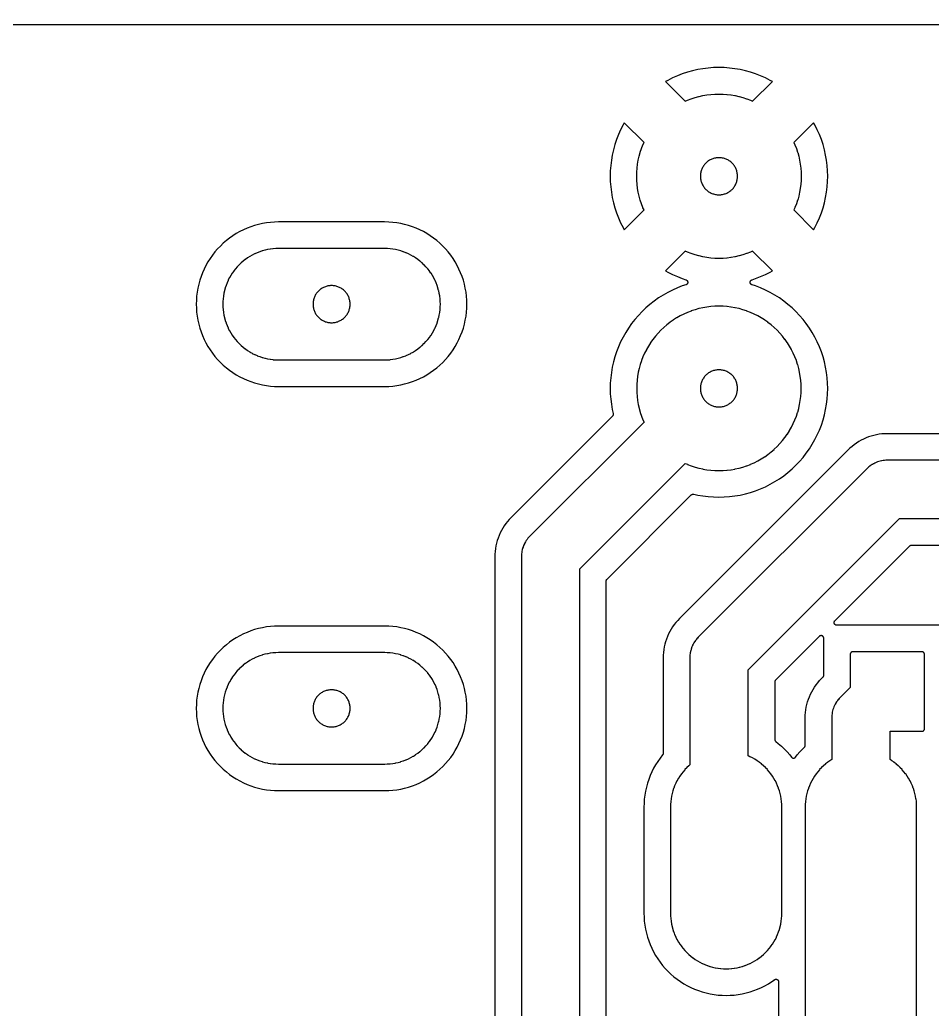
# Model space of a CAD drawing. Header units: millimetres. Extents: x -0.1 to 60, y -80 to 0.1.
# Drawn here: x 30 to 47.2, y -59.01 to -40.36 of the extents above; entities that cross this region are included whole.
import ezdxf

# ---------------------------------------------------------------- set-up
doc = ezdxf.new("R2010")
doc.units = ezdxf.units.MM

msp = doc.modelspace()

# ---------------------------------------------------------------- linework, layer by layer
for points in [[(59.969, -40.358), (59.958, -40.367), (59.94, -40.379), (59.921, -40.391), (59.902, -40.402), (59.883, -40.412), (59.862, -40.421), (59.842, -40.429), (59.821, -40.436), (59.799, -40.442), (59.778, -40.447), (59.756, -40.45), (59.734, -40.453), (59.712, -40.455), (59.689, -40.455), (0, -40.455)], [(42.173, -41.523), (42.545, -41.894), (42.586, -41.876), (42.588, -41.875), (42.657, -41.849), (42.659, -41.848), (42.729, -41.825), (42.731, -41.824), (42.802, -41.804), (42.805, -41.804), (42.876, -41.788), (42.879, -41.787), (42.951, -41.774), (42.954, -41.774), (43.027, -41.765), (43.029, -41.765), (43.103, -41.759), (43.105, -41.759), (43.179, -41.758), (43.181, -41.758), (43.255, -41.759), (43.257, -41.759), (43.331, -41.765), (43.333, -41.765), (43.406, -41.774), (43.409, -41.774), (43.481, -41.787), (43.484, -41.788), (43.555, -41.804), (43.558, -41.804), (43.629, -41.824), (43.631, -41.825), (43.701, -41.848), (43.703, -41.849), (43.772, -41.875), (43.774, -41.876), (43.815, -41.894), (44.187, -41.523), (44.146, -41.5), (44.056, -41.454), (43.964, -41.414), (43.871, -41.377), (43.775, -41.346), (43.678, -41.319), (43.58, -41.297), (43.481, -41.28), (43.381, -41.267), (43.281, -41.26), (43.18, -41.258), (43.079, -41.26), (42.979, -41.267), (42.879, -41.28), (42.78, -41.297), (42.682, -41.319), (42.585, -41.346), (42.489, -41.377), (42.396, -41.414), (42.304, -41.454), (42.214, -41.5), (42.173, -41.523)], [(41.395, -42.3), (41.372, -42.341), (41.327, -42.431), (41.286, -42.523), (41.25, -42.617), (41.218, -42.712), (41.191, -42.809), (41.169, -42.908), (41.152, -43.007), (41.14, -43.107), (41.132, -43.207), (41.13, -43.308), (41.132, -43.408), (41.14, -43.508), (41.152, -43.608), (41.169, -43.707), (41.191, -43.806), (41.218, -43.903), (41.25, -43.998), (41.286, -44.092), (41.327, -44.184), (41.372, -44.274), (41.395, -44.315), (41.767, -43.943), (41.748, -43.902), (41.748, -43.9), (41.721, -43.831), (41.72, -43.829), (41.697, -43.759), (41.696, -43.756), (41.677, -43.685), (41.676, -43.683), (41.66, -43.611), (41.66, -43.609), (41.647, -43.536), (41.647, -43.534), (41.638, -43.461), (41.637, -43.458), (41.632, -43.385), (41.632, -43.382), (41.63, -43.309), (41.63, -43.306), (41.632, -43.233), (41.632, -43.23), (41.637, -43.157), (41.638, -43.154), (41.647, -43.081), (41.647, -43.079), (41.66, -43.006), (41.66, -43.004), (41.676, -42.932), (41.677, -42.93), (41.696, -42.859), (41.697, -42.856), (41.72, -42.786), (41.721, -42.784), (41.748, -42.715), (41.748, -42.713), (41.767, -42.672), (41.395, -42.3)], [(44.593, -43.943), (44.965, -44.315), (44.988, -44.274), (45.033, -44.184), (45.074, -44.092), (45.11, -43.998), (45.142, -43.903), (45.169, -43.806), (45.191, -43.707), (45.208, -43.608), (45.22, -43.508), (45.228, -43.408), (45.23, -43.308), (45.228, -43.207), (45.22, -43.107), (45.208, -43.007), (45.191, -42.908), (45.169, -42.809), (45.142, -42.712), (45.11, -42.617), (45.074, -42.523), (45.033, -42.431), (44.988, -42.341), (44.965, -42.3), (44.593, -42.672), (44.612, -42.713), (44.612, -42.715), (44.639, -42.784), (44.64, -42.786), (44.663, -42.856), (44.664, -42.859), (44.683, -42.93), (44.684, -42.932), (44.7, -43.004), (44.7, -43.006), (44.713, -43.079), (44.713, -43.081), (44.722, -43.154), (44.723, -43.157), (44.728, -43.23), (44.728, -43.233), (44.73, -43.306), (44.73, -43.308), (44.73, -43.309), (44.728, -43.382), (44.728, -43.385), (44.723, -43.458), (44.722, -43.461), (44.713, -43.534), (44.713, -43.536), (44.7, -43.609), (44.7, -43.611), (44.684, -43.683), (44.683, -43.685), (44.664, -43.756), (44.663, -43.759), (44.64, -43.829), (44.639, -43.831), (44.612, -43.9), (44.612, -43.902), (44.593, -43.943)], [(42.83, -43.308), (42.83, -43.325), (42.832, -43.342), (42.834, -43.359), (42.837, -43.376), (42.841, -43.393), (42.845, -43.409), (42.85, -43.425), (42.857, -43.441), (42.864, -43.457), (42.871, -43.472), (42.88, -43.487), (42.889, -43.502), (42.899, -43.516), (42.909, -43.53), (42.921, -43.543), (42.933, -43.555), (42.945, -43.567), (42.958, -43.578), (42.972, -43.589), (42.986, -43.599), (43, -43.608), (43.015, -43.616), (43.03, -43.624), (43.046, -43.631), (43.062, -43.637), (43.078, -43.642), (43.095, -43.647), (43.112, -43.651), (43.129, -43.654), (43.146, -43.656), (43.163, -43.657), (43.18, -43.657), (43.197, -43.657), (43.214, -43.656), (43.231, -43.654), (43.248, -43.651), (43.265, -43.647), (43.282, -43.642), (43.298, -43.637), (43.314, -43.631), (43.33, -43.624), (43.345, -43.616), (43.36, -43.608), (43.374, -43.599), (43.388, -43.589), (43.402, -43.578), (43.415, -43.567), (43.427, -43.555), (43.439, -43.543), (43.451, -43.53), (43.461, -43.516), (43.471, -43.502), (43.48, -43.487), (43.489, -43.472), (43.496, -43.457), (43.503, -43.441), (43.51, -43.425), (43.515, -43.409), (43.519, -43.393), (43.523, -43.376), (43.526, -43.359), (43.528, -43.342), (43.53, -43.325), (43.53, -43.308), (43.53, -43.29), (43.528, -43.273), (43.526, -43.256), (43.523, -43.239), (43.519, -43.222), (43.515, -43.206), (43.51, -43.19), (43.503, -43.174), (43.496, -43.158), (43.489, -43.143), (43.48, -43.128), (43.471, -43.113), (43.461, -43.099), (43.451, -43.085), (43.439, -43.072), (43.427, -43.06), (43.415, -43.048), (43.402, -43.037), (43.388, -43.026), (43.374, -43.016), (43.36, -43.007), (43.345, -42.999), (43.33, -42.991), (43.314, -42.984), (43.298, -42.978), (43.282, -42.973), (43.265, -42.968), (43.248, -42.964), (43.231, -42.961), (43.214, -42.959), (43.197, -42.958), (43.18, -42.958), (43.163, -42.958), (43.146, -42.959), (43.129, -42.961), (43.112, -42.964), (43.095, -42.968), (43.078, -42.973), (43.062, -42.978), (43.046, -42.984), (43.03, -42.991), (43.015, -42.999), (43, -43.007), (42.986, -43.016), (42.972, -43.026), (42.958, -43.037), (42.945, -43.048), (42.933, -43.06), (42.921, -43.072), (42.909, -43.085), (42.899, -43.099), (42.889, -43.113), (42.88, -43.128), (42.871, -43.143), (42.864, -43.158), (42.857, -43.174), (42.85, -43.19), (42.845, -43.206), (42.841, -43.222), (42.837, -43.239), (42.834, -43.256), (42.832, -43.273), (42.83, -43.29), (42.83, -43.308)], [(36.877, -44.169), (34.878, -44.169), (34.801, -44.171), (34.725, -44.177), (34.65, -44.186), (34.575, -44.199), (34.501, -44.216), (34.427, -44.236), (34.355, -44.26), (34.284, -44.287), (34.214, -44.318), (34.146, -44.352), (34.08, -44.39), (34.016, -44.431), (33.954, -44.474), (33.894, -44.521), (33.836, -44.571), (33.781, -44.623), (33.728, -44.679), (33.679, -44.736), (33.632, -44.796), (33.588, -44.858), (33.547, -44.923), (33.51, -44.989), (33.476, -45.057), (33.445, -45.127), (33.417, -45.198), (33.393, -45.27), (33.373, -45.343), (33.357, -45.417), (33.343, -45.492), (33.334, -45.568), (33.329, -45.644), (33.327, -45.72), (33.329, -45.796), (33.334, -45.872), (33.343, -45.948), (33.357, -46.023), (33.373, -46.097), (33.393, -46.17), (33.417, -46.242), (33.445, -46.313), (33.476, -46.383), (33.51, -46.451), (33.547, -46.517), (33.588, -46.582), (33.632, -46.644), (33.679, -46.704), (33.728, -46.761), (33.781, -46.817), (33.836, -46.869), (33.894, -46.919), (33.954, -46.966), (34.016, -47.009), (34.08, -47.05), (34.146, -47.088), (34.214, -47.122), (34.284, -47.153), (34.355, -47.18), (34.427, -47.204), (34.501, -47.224), (34.575, -47.241), (34.65, -47.254), (34.725, -47.263), (34.801, -47.269), (34.878, -47.271), (36.877, -47.271), (36.954, -47.269), (37.03, -47.263), (37.105, -47.254), (37.18, -47.241), (37.254, -47.224), (37.328, -47.204), (37.4, -47.18), (37.471, -47.153), (37.541, -47.122), (37.609, -47.088), (37.675, -47.05), (37.739, -47.009), (37.801, -46.966), (37.861, -46.919), (37.919, -46.869), (37.974, -46.817), (38.027, -46.761), (38.076, -46.704), (38.123, -46.644), (38.167, -46.582), (38.208, -46.517), (38.245, -46.451), (38.279, -46.383), (38.31, -46.313), (38.338, -46.242), (38.362, -46.17), (38.382, -46.097), (38.398, -46.023), (38.412, -45.948), (38.421, -45.872), (38.426, -45.796), (38.428, -45.72), (38.426, -45.644), (38.421, -45.568), (38.412, -45.492), (38.398, -45.417), (38.382, -45.343), (38.362, -45.27), (38.338, -45.198), (38.31, -45.127), (38.279, -45.057), (38.245, -44.989), (38.208, -44.923), (38.167, -44.858), (38.123, -44.796), (38.076, -44.736), (38.027, -44.679), (37.974, -44.623), (37.919, -44.571), (37.861, -44.521), (37.801, -44.474), (37.739, -44.431), (37.675, -44.39), (37.609, -44.352), (37.541, -44.318), (37.471, -44.287), (37.4, -44.26), (37.328, -44.236), (37.254, -44.216), (37.18, -44.199), (37.105, -44.186), (37.03, -44.177), (36.954, -44.171), (36.877, -44.169)], [(36.878, -44.669), (34.877, -44.669), (34.876, -44.67), (34.827, -44.671), (34.825, -44.671), (34.776, -44.674), (34.773, -44.675), (34.725, -44.681), (34.722, -44.681), (34.674, -44.689), (34.671, -44.69), (34.623, -44.701), (34.621, -44.701), (34.574, -44.714), (34.571, -44.715), (34.525, -44.731), (34.522, -44.731), (34.477, -44.749), (34.474, -44.75), (34.429, -44.77), (34.427, -44.771), (34.383, -44.793), (34.381, -44.794), (34.338, -44.818), (34.336, -44.82), (34.295, -44.846), (34.293, -44.847), (34.253, -44.876), (34.251, -44.877), (34.212, -44.907), (34.21, -44.909), (34.173, -44.941), (34.171, -44.942), (34.136, -44.976), (34.134, -44.978), (34.1, -45.014), (34.098, -45.015), (34.066, -45.053), (34.065, -45.055), (34.034, -45.093), (34.033, -45.095), (34.005, -45.135), (34.003, -45.137), (33.977, -45.179), (33.976, -45.181), (33.952, -45.224), (33.95, -45.226), (33.928, -45.27), (33.927, -45.272), (33.907, -45.317), (33.907, -45.319), (33.889, -45.365), (33.888, -45.367), (33.873, -45.414), (33.872, -45.416), (33.859, -45.464), (33.858, -45.466), (33.847, -45.514), (33.847, -45.516), (33.839, -45.565), (33.838, -45.567), (33.832, -45.616), (33.832, -45.618), (33.828, -45.667), (33.828, -45.67), (33.827, -45.719), (33.827, -45.721), (33.828, -45.77), (33.828, -45.773), (33.832, -45.822), (33.832, -45.824), (33.838, -45.873), (33.839, -45.875), (33.847, -45.924), (33.847, -45.926), (33.858, -45.974), (33.859, -45.976), (33.872, -46.024), (33.873, -46.026), (33.888, -46.073), (33.889, -46.075), (33.907, -46.121), (33.907, -46.123), (33.927, -46.168), (33.928, -46.17), (33.95, -46.214), (33.952, -46.216), (33.976, -46.259), (33.977, -46.261), (34.003, -46.303), (34.005, -46.305), (34.033, -46.345), (34.034, -46.347), (34.065, -46.385), (34.066, -46.387), (34.098, -46.425), (34.1, -46.426), (34.134, -46.462), (34.136, -46.464), (34.171, -46.498), (34.173, -46.499), (34.21, -46.531), (34.212, -46.533), (34.251, -46.563), (34.253, -46.564), (34.293, -46.593), (34.295, -46.594), (34.336, -46.62), (34.338, -46.622), (34.381, -46.646), (34.383, -46.647), (34.427, -46.669), (34.429, -46.67), (34.474, -46.69), (34.477, -46.691), (34.522, -46.709), (34.525, -46.709), (34.571, -46.725), (34.574, -46.726), (34.621, -46.739), (34.623, -46.739), (34.671, -46.75), (34.674, -46.751), (34.722, -46.759), (34.725, -46.759), (34.773, -46.765), (34.776, -46.766), (34.825, -46.769), (34.827, -46.769), (34.876, -46.77), (34.877, -46.771), (36.878, -46.771), (36.879, -46.77), (36.928, -46.769), (36.93, -46.769), (36.979, -46.766), (36.982, -46.765), (37.03, -46.759), (37.033, -46.759), (37.081, -46.751), (37.084, -46.75), (37.132, -46.739), (37.134, -46.739), (37.181, -46.726), (37.184, -46.725), (37.23, -46.709), (37.233, -46.709), (37.278, -46.691), (37.281, -46.69), (37.326, -46.67), (37.328, -46.669), (37.372, -46.647), (37.374, -46.646), (37.417, -46.622), (37.419, -46.62), (37.46, -46.594), (37.462, -46.593), (37.502, -46.564), (37.504, -46.563), (37.543, -46.533), (37.545, -46.531), (37.582, -46.499), (37.584, -46.498), (37.619, -46.464), (37.621, -46.462), (37.655, -46.426), (37.657, -46.425), (37.689, -46.387), (37.69, -46.385), (37.721, -46.347), (37.722, -46.345), (37.75, -46.305), (37.752, -46.303), (37.778, -46.261), (37.779, -46.259), (37.803, -46.216), (37.805, -46.214), (37.827, -46.17), (37.828, -46.168), (37.848, -46.123), (37.848, -46.121), (37.866, -46.075), (37.867, -46.073), (37.882, -46.026), (37.883, -46.024), (37.896, -45.976), (37.897, -45.974), (37.908, -45.926), (37.908, -45.924), (37.916, -45.875), (37.917, -45.873), (37.923, -45.824), (37.923, -45.822), (37.927, -45.773), (37.927, -45.77), (37.928, -45.721), (37.928, -45.719), (37.927, -45.67), (37.927, -45.667), (37.923, -45.618), (37.923, -45.616), (37.917, -45.567), (37.916, -45.565), (37.908, -45.516), (37.908, -45.514), (37.897, -45.466), (37.896, -45.464), (37.883, -45.416), (37.882, -45.414), (37.867, -45.367), (37.866, -45.365), (37.848, -45.319), (37.848, -45.317), (37.828, -45.272), (37.827, -45.27), (37.805, -45.226), (37.803, -45.224), (37.779, -45.181), (37.778, -45.179), (37.752, -45.137), (37.75, -45.135), (37.722, -45.095), (37.721, -45.093), (37.69, -45.055), (37.689, -45.053), (37.657, -45.015), (37.655, -45.014), (37.621, -44.978), (37.619, -44.976), (37.584, -44.942), (37.582, -44.941), (37.545, -44.909), (37.543, -44.907), (37.504, -44.877), (37.502, -44.876), (37.462, -44.847), (37.46, -44.846), (37.419, -44.82), (37.417, -44.818), (37.374, -44.794), (37.372, -44.793), (37.328, -44.771), (37.326, -44.77), (37.281, -44.75), (37.278, -44.749), (37.233, -44.731), (37.23, -44.731), (37.184, -44.715), (37.181, -44.714), (37.134, -44.701), (37.132, -44.701), (37.084, -44.69), (37.081, -44.689), (37.033, -44.681), (37.03, -44.681), (36.982, -44.675), (36.979, -44.674), (36.93, -44.671), (36.928, -44.671), (36.879, -44.67), (36.878, -44.669)], [(41.056, -59.224), (41.056, -50.938), (41.056, -50.936), (41.056, -50.933), (41.056, -50.931), (41.057, -50.929), (41.057, -50.926), (41.058, -50.924), (41.058, -50.922), (41.059, -50.919), (41.06, -50.917), (41.061, -50.915), (41.063, -50.913), (41.064, -50.911), (41.065, -50.909), (41.067, -50.907), (41.069, -50.905), (41.07, -50.903), (42.659, -49.315), (42.66, -49.313), (42.662, -49.311), (42.664, -49.31), (42.666, -49.308), (42.668, -49.307), (42.671, -49.306), (42.673, -49.305), (42.675, -49.304), (42.678, -49.303), (42.68, -49.302), (42.682, -49.301), (42.685, -49.301), (42.687, -49.3), (42.69, -49.3), (42.692, -49.3), (42.695, -49.3), (42.697, -49.3), (42.7, -49.3), (42.702, -49.301), (42.705, -49.301), (42.78, -49.318), (42.879, -49.335), (42.979, -49.348), (43.079, -49.355), (43.18, -49.357), (43.281, -49.355), (43.381, -49.348), (43.481, -49.335), (43.58, -49.318), (43.678, -49.296), (43.775, -49.269), (43.871, -49.238), (43.964, -49.201), (44.056, -49.161), (44.146, -49.115), (44.234, -49.066), (44.319, -49.012), (44.401, -48.954), (44.48, -48.892), (44.557, -48.826), (44.63, -48.757), (44.699, -48.684), (44.765, -48.608), (44.827, -48.529), (44.885, -48.446), (44.938, -48.361), (44.988, -48.274), (45.033, -48.184), (45.074, -48.092), (45.11, -47.998), (45.142, -47.903), (45.169, -47.806), (45.191, -47.707), (45.208, -47.608), (45.22, -47.508), (45.228, -47.408), (45.23, -47.308), (45.228, -47.207), (45.22, -47.107), (45.208, -47.007), (45.191, -46.908), (45.169, -46.809), (45.142, -46.712), (45.11, -46.617), (45.074, -46.523), (45.033, -46.431), (44.988, -46.341), (44.938, -46.254), (44.885, -46.169), (44.827, -46.086), (44.765, -46.007), (44.699, -45.931), (44.63, -45.858), (44.557, -45.789), (44.48, -45.723), (44.401, -45.661), (44.319, -45.603), (44.234, -45.549), (44.146, -45.5), (44.056, -45.454), (43.964, -45.414), (43.871, -45.377), (43.803, -45.355), (43.801, -45.354), (43.798, -45.353), (43.796, -45.352), (43.794, -45.351), (43.792, -45.35), (43.79, -45.348), (43.788, -45.347), (43.786, -45.345), (43.784, -45.344), (43.782, -45.342), (43.781, -45.34), (43.779, -45.338), (43.778, -45.336), (43.776, -45.334), (43.775, -45.332), (43.774, -45.33), (43.773, -45.328), (43.772, -45.325), (43.771, -45.323), (43.77, -45.321), (43.77, -45.318), (43.769, -45.316), (43.769, -45.314), (43.769, -45.311), (43.769, -45.309), (43.769, -45.306), (43.769, -45.304), (43.769, -45.301), (43.769, -45.299), (43.77, -45.297), (43.77, -45.294), (43.771, -45.292), (43.772, -45.29), (43.773, -45.287), (43.774, -45.285), (43.775, -45.283), (43.776, -45.281), (43.778, -45.279), (43.779, -45.277), (43.781, -45.275), (43.782, -45.273), (43.784, -45.271), (43.786, -45.27), (43.788, -45.268), (43.79, -45.267), (43.792, -45.265), (43.794, -45.264), (43.796, -45.263), (43.798, -45.262), (43.801, -45.261), (43.803, -45.26), (43.871, -45.238), (43.964, -45.201), (44.056, -45.161), (44.146, -45.115), (44.187, -45.092), (43.815, -44.721), (43.774, -44.739), (43.772, -44.74), (43.703, -44.766), (43.701, -44.767), (43.631, -44.79), (43.629, -44.791), (43.558, -44.811), (43.555, -44.811), (43.484, -44.827), (43.481, -44.828), (43.409, -44.841), (43.406, -44.841), (43.333, -44.85), (43.331, -44.85), (43.257, -44.856), (43.255, -44.856), (43.181, -44.857), (43.179, -44.857), (43.105, -44.856), (43.103, -44.856), (43.029, -44.85), (43.027, -44.85), (42.954, -44.841), (42.951, -44.841), (42.879, -44.828), (42.876, -44.827), (42.805, -44.811), (42.802, -44.811), (42.731, -44.791), (42.729, -44.79), (42.659, -44.767), (42.657, -44.766), (42.588, -44.74), (42.586, -44.739), (42.545, -44.721), (42.173, -45.092)], [(42.173, -45.092), (42.214, -45.115), (42.304, -45.161), (42.396, -45.201), (42.489, -45.238), (42.557, -45.26), (42.559, -45.261), (42.562, -45.262), (42.564, -45.263), (42.566, -45.264), (42.568, -45.265), (42.57, -45.267), (42.572, -45.268), (42.574, -45.27), (42.576, -45.271), (42.578, -45.273), (42.579, -45.275), (42.581, -45.277), (42.582, -45.279), (42.584, -45.281), (42.585, -45.283), (42.586, -45.285), (42.587, -45.287), (42.588, -45.29), (42.589, -45.292), (42.59, -45.294), (42.59, -45.297), (42.591, -45.299), (42.591, -45.301), (42.591, -45.304), (42.591, -45.306), (42.591, -45.309), (42.591, -45.311), (42.591, -45.314), (42.591, -45.316), (42.59, -45.318), (42.59, -45.321), (42.589, -45.323), (42.588, -45.325), (42.587, -45.328), (42.586, -45.33), (42.585, -45.332), (42.584, -45.334), (42.582, -45.336), (42.581, -45.338), (42.579, -45.34), (42.578, -45.342), (42.576, -45.344), (42.574, -45.345), (42.572, -45.347), (42.57, -45.348), (42.568, -45.35), (42.566, -45.351), (42.564, -45.352), (42.562, -45.353), (42.559, -45.354), (42.557, -45.355), (42.489, -45.377), (42.396, -45.414), (42.304, -45.454), (42.214, -45.5), (42.126, -45.549), (42.041, -45.603), (41.959, -45.661), (41.88, -45.723), (41.803, -45.789), (41.73, -45.858), (41.661, -45.931), (41.595, -46.007), (41.533, -46.086), (41.475, -46.169), (41.422, -46.254), (41.372, -46.341), (41.327, -46.431), (41.286, -46.523), (41.25, -46.617), (41.218, -46.712), (41.191, -46.809), (41.169, -46.908), (41.152, -47.007), (41.14, -47.107), (41.132, -47.207), (41.13, -47.308), (41.132, -47.408), (41.14, -47.508), (41.152, -47.608), (41.169, -47.707), (41.186, -47.783), (41.187, -47.785), (41.187, -47.787), (41.187, -47.79), (41.187, -47.792), (41.187, -47.795), (41.187, -47.797), (41.187, -47.799), (41.187, -47.802), (41.186, -47.804), (41.186, -47.806), (41.185, -47.809), (41.184, -47.811), (41.184, -47.813), (41.183, -47.815), (41.181, -47.817), (41.18, -47.82), (41.179, -47.822), (41.178, -47.824), (41.176, -47.825), (41.175, -47.827), (41.173, -47.829), (39.263, -49.739), (39.227, -49.777), (39.193, -49.816), (39.161, -49.857), (39.132, -49.899), (39.104, -49.942), (39.079, -49.987), (39.055, -50.033), (39.034, -50.08), (39.016, -50.129), (39, -50.178), (38.986, -50.227), (38.975, -50.278), (38.966, -50.328), (38.96, -50.38), (38.956, -50.431), (38.954, -50.483), (38.954, -76.369)], [(36.227, -45.72), (36.227, -45.703), (36.226, -45.686), (36.224, -45.669), (36.221, -45.652), (36.217, -45.635), (36.212, -45.618), (36.207, -45.602), (36.201, -45.586), (36.194, -45.57), (36.186, -45.555), (36.178, -45.54), (36.169, -45.526), (36.159, -45.512), (36.148, -45.498), (36.137, -45.485), (36.125, -45.473), (36.113, -45.461), (36.1, -45.449), (36.086, -45.439), (36.072, -45.429), (36.057, -45.42), (36.042, -45.411), (36.027, -45.404), (36.011, -45.397), (35.995, -45.39), (35.979, -45.385), (35.963, -45.381), (35.946, -45.377), (35.929, -45.374), (35.912, -45.372), (35.895, -45.37), (35.877, -45.37), (35.86, -45.37), (35.843, -45.372), (35.826, -45.374), (35.809, -45.377), (35.792, -45.381), (35.776, -45.385), (35.76, -45.39), (35.744, -45.397), (35.728, -45.404), (35.713, -45.411), (35.698, -45.42), (35.683, -45.429), (35.669, -45.439), (35.655, -45.449), (35.642, -45.461), (35.63, -45.473), (35.618, -45.485), (35.607, -45.498), (35.596, -45.512), (35.586, -45.526), (35.577, -45.54), (35.569, -45.555), (35.561, -45.57), (35.554, -45.586), (35.548, -45.602), (35.543, -45.618), (35.538, -45.635), (35.534, -45.652), (35.531, -45.669), (35.529, -45.686), (35.528, -45.703), (35.528, -45.72), (35.528, -45.737), (35.529, -45.754), (35.531, -45.771), (35.534, -45.788), (35.538, -45.805), (35.543, -45.822), (35.548, -45.838), (35.554, -45.854), (35.561, -45.87), (35.569, -45.885), (35.577, -45.9), (35.586, -45.914), (35.596, -45.928), (35.607, -45.942), (35.618, -45.955), (35.63, -45.967), (35.642, -45.979), (35.655, -45.991), (35.669, -46.001), (35.683, -46.011), (35.698, -46.02), (35.713, -46.029), (35.728, -46.036), (35.744, -46.043), (35.76, -46.05), (35.776, -46.055), (35.792, -46.059), (35.809, -46.063), (35.826, -46.066), (35.843, -46.068), (35.86, -46.07), (35.877, -46.07), (35.895, -46.07), (35.912, -46.068), (35.929, -46.066), (35.946, -46.063), (35.963, -46.059), (35.979, -46.055), (35.995, -46.05), (36.011, -46.043), (36.027, -46.036), (36.042, -46.029), (36.057, -46.02), (36.072, -46.011), (36.086, -46.001), (36.1, -45.991), (36.113, -45.979), (36.125, -45.967), (36.137, -45.955), (36.148, -45.942), (36.159, -45.928), (36.169, -45.914), (36.178, -45.9), (36.186, -45.885), (36.194, -45.87), (36.201, -45.854), (36.207, -45.838), (36.212, -45.822), (36.217, -45.805), (36.221, -45.788), (36.224, -45.771), (36.226, -45.754), (36.227, -45.737), (36.227, -45.72)], [(40.555, -59.781), (40.555, -50.71), (42.545, -48.721), (42.586, -48.739), (42.588, -48.74), (42.657, -48.766), (42.659, -48.767), (42.729, -48.79), (42.731, -48.791), (42.802, -48.811), (42.805, -48.811), (42.876, -48.827), (42.879, -48.828), (42.951, -48.841), (42.954, -48.841), (43.027, -48.85), (43.029, -48.85), (43.103, -48.856), (43.105, -48.856), (43.179, -48.857), (43.181, -48.857), (43.255, -48.856), (43.257, -48.856), (43.331, -48.85), (43.333, -48.85), (43.406, -48.841), (43.409, -48.841), (43.481, -48.828), (43.484, -48.827), (43.555, -48.811), (43.558, -48.811), (43.629, -48.791), (43.631, -48.79), (43.701, -48.767), (43.703, -48.766), (43.772, -48.74), (43.774, -48.739), (43.842, -48.709), (43.844, -48.708), (43.91, -48.675), (43.912, -48.674), (43.976, -48.638), (43.978, -48.636), (44.04, -48.597), (44.042, -48.596), (44.102, -48.553), (44.104, -48.552), (44.162, -48.506), (44.164, -48.505), (44.22, -48.457), (44.222, -48.455), (44.275, -48.404), (44.277, -48.403), (44.328, -48.349), (44.329, -48.347), (44.377, -48.292), (44.379, -48.29), (44.424, -48.232), (44.426, -48.23), (44.468, -48.17), (44.469, -48.168), (44.509, -48.105), (44.51, -48.103), (44.546, -48.039), (44.548, -48.037), (44.581, -47.971), (44.582, -47.969), (44.612, -47.902), (44.612, -47.9), (44.639, -47.831), (44.64, -47.829), (44.663, -47.759), (44.664, -47.756), (44.683, -47.685), (44.684, -47.683), (44.7, -47.611), (44.7, -47.609), (44.713, -47.536), (44.713, -47.534), (44.722, -47.461), (44.723, -47.458), (44.728, -47.385), (44.728, -47.382), (44.73, -47.309), (44.73, -47.308), (44.73, -47.306), (44.728, -47.233), (44.728, -47.23), (44.723, -47.157), (44.722, -47.154), (44.713, -47.081), (44.713, -47.079), (44.7, -47.006), (44.7, -47.004), (44.684, -46.932), (44.683, -46.93), (44.664, -46.859), (44.663, -46.856), (44.64, -46.786), (44.639, -46.784), (44.612, -46.715), (44.612, -46.713), (44.582, -46.646), (44.581, -46.644), (44.548, -46.578), (44.546, -46.576), (44.51, -46.512), (44.509, -46.51), (44.469, -46.447), (44.468, -46.445), (44.426, -46.385), (44.424, -46.383), (44.379, -46.325), (44.377, -46.323), (44.329, -46.268), (44.328, -46.266), (44.277, -46.212), (44.275, -46.211), (44.222, -46.16), (44.22, -46.158), (44.164, -46.11), (44.162, -46.109), (44.104, -46.063), (44.102, -46.062), (44.042, -46.019), (44.04, -46.018), (43.978, -45.979), (43.976, -45.977), (43.912, -45.941), (43.91, -45.94), (43.844, -45.907), (43.842, -45.906), (43.774, -45.876), (43.772, -45.875), (43.703, -45.849), (43.701, -45.848), (43.631, -45.825), (43.629, -45.824), (43.558, -45.804), (43.555, -45.804), (43.484, -45.788), (43.481, -45.787), (43.409, -45.774), (43.406, -45.774), (43.333, -45.765), (43.331, -45.765), (43.257, -45.759), (43.255, -45.759), (43.181, -45.758), (43.179, -45.758), (43.105, -45.759), (43.103, -45.759), (43.029, -45.765), (43.027, -45.765), (42.954, -45.774), (42.951, -45.774), (42.879, -45.787), (42.876, -45.788), (42.805, -45.804), (42.802, -45.804), (42.731, -45.824), (42.729, -45.825), (42.659, -45.848), (42.657, -45.849), (42.588, -45.875), (42.586, -45.876), (42.518, -45.906), (42.516, -45.907), (42.45, -45.94), (42.448, -45.941), (42.384, -45.977), (42.382, -45.979), (42.32, -46.018), (42.318, -46.019), (42.258, -46.062), (42.256, -46.063), (42.198, -46.109), (42.196, -46.11), (42.14, -46.158), (42.138, -46.16), (42.085, -46.211), (42.083, -46.212), (42.032, -46.266), (42.031, -46.268), (41.983, -46.323), (41.981, -46.325), (41.936, -46.383), (41.934, -46.385), (41.892, -46.445), (41.891, -46.447), (41.851, -46.51), (41.85, -46.512), (41.814, -46.576), (41.812, -46.578), (41.779, -46.644), (41.778, -46.646), (41.748, -46.713), (41.748, -46.715), (41.721, -46.784), (41.72, -46.786), (41.697, -46.856), (41.696, -46.859), (41.677, -46.93), (41.676, -46.932), (41.66, -47.004), (41.66, -47.006), (41.647, -47.079), (41.647, -47.081), (41.638, -47.154), (41.637, -47.157), (41.632, -47.23), (41.632, -47.233), (41.63, -47.306), (41.63, -47.309), (41.632, -47.382), (41.632, -47.385), (41.637, -47.458), (41.638, -47.461), (41.647, -47.534), (41.647, -47.536), (41.66, -47.609), (41.66, -47.611), (41.676, -47.683), (41.677, -47.685), (41.696, -47.756), (41.697, -47.759), (41.72, -47.829), (41.721, -47.831), (41.748, -47.9), (41.748, -47.902), (41.767, -47.943), (39.616, -50.093), (39.615, -50.094), (39.598, -50.112), (39.596, -50.114), (39.58, -50.132), (39.579, -50.134), (39.564, -50.154), (39.562, -50.156), (39.548, -50.176), (39.547, -50.178), (39.534, -50.199), (39.532, -50.201), (39.52, -50.222), (39.519, -50.224), (39.508, -50.246), (39.507, -50.248), (39.497, -50.271), (39.496, -50.273), (39.487, -50.296), (39.487, -50.298), (39.479, -50.322), (39.478, -50.324), (39.472, -50.348), (39.471, -50.35), (39.466, -50.374), (39.465, -50.376), (39.461, -50.401), (39.461, -50.403), (39.458, -50.427), (39.457, -50.43), (39.455, -50.454), (39.455, -50.457), (39.455, -50.481), (39.455, -50.483), (39.455, -76.92)], [(43.53, -47.308), (43.53, -47.29), (43.528, -47.273), (43.526, -47.256), (43.523, -47.239), (43.519, -47.222), (43.515, -47.206), (43.51, -47.19), (43.503, -47.174), (43.496, -47.158), (43.489, -47.143), (43.48, -47.128), (43.471, -47.113), (43.461, -47.099), (43.451, -47.085), (43.439, -47.072), (43.427, -47.06), (43.415, -47.048), (43.402, -47.037), (43.388, -47.026), (43.374, -47.016), (43.36, -47.007), (43.345, -46.999), (43.33, -46.991), (43.314, -46.984), (43.298, -46.978), (43.282, -46.973), (43.265, -46.968), (43.248, -46.964), (43.231, -46.961), (43.214, -46.959), (43.197, -46.958), (43.18, -46.958), (43.163, -46.958), (43.146, -46.959), (43.129, -46.961), (43.112, -46.964), (43.095, -46.968), (43.078, -46.973), (43.062, -46.978), (43.046, -46.984), (43.03, -46.991), (43.015, -46.999), (43, -47.007), (42.986, -47.016), (42.972, -47.026), (42.958, -47.037), (42.945, -47.048), (42.933, -47.06), (42.921, -47.072), (42.909, -47.085), (42.899, -47.099), (42.889, -47.113), (42.88, -47.128), (42.871, -47.143), (42.864, -47.158), (42.857, -47.174), (42.85, -47.19), (42.845, -47.206), (42.841, -47.222), (42.837, -47.239), (42.834, -47.256), (42.832, -47.273), (42.83, -47.29), (42.83, -47.308), (42.83, -47.325), (42.832, -47.342), (42.834, -47.359), (42.837, -47.376), (42.841, -47.393), (42.845, -47.409), (42.85, -47.425), (42.857, -47.441), (42.864, -47.457), (42.871, -47.472), (42.88, -47.487), (42.889, -47.502), (42.899, -47.516), (42.909, -47.53), (42.921, -47.543), (42.933, -47.555), (42.945, -47.567), (42.958, -47.578), (42.972, -47.589), (42.986, -47.599), (43, -47.608), (43.015, -47.616), (43.03, -47.624), (43.046, -47.631), (43.062, -47.637), (43.078, -47.642), (43.095, -47.647), (43.112, -47.651), (43.129, -47.654), (43.146, -47.656), (43.163, -47.657), (43.18, -47.657), (43.197, -47.657), (43.214, -47.656), (43.231, -47.654), (43.248, -47.651), (43.265, -47.647), (43.282, -47.642), (43.298, -47.637), (43.314, -47.631), (43.33, -47.624), (43.345, -47.616), (43.36, -47.608), (43.374, -47.599), (43.388, -47.589), (43.402, -47.578), (43.415, -47.567), (43.427, -47.555), (43.439, -47.543), (43.451, -47.53), (43.461, -47.516), (43.471, -47.502), (43.48, -47.487), (43.489, -47.472), (43.496, -47.457), (43.503, -47.441), (43.51, -47.425), (43.515, -47.409), (43.519, -47.393), (43.523, -47.376), (43.526, -47.359), (43.528, -47.342), (43.53, -47.325), (43.53, -47.308)], [(47.425, -48.162), (46.356, -48.162), (46.303, -48.163), (46.252, -48.167), (46.201, -48.173), (46.15, -48.182), (46.1, -48.193), (46.05, -48.207), (46.001, -48.223), (45.953, -48.242), (45.906, -48.263), (45.86, -48.286), (45.815, -48.311), (45.771, -48.339), (45.729, -48.369), (45.689, -48.4), (45.65, -48.434), (45.612, -48.47), (42.438, -51.644), (42.402, -51.682), (42.368, -51.721), (42.336, -51.762), (42.307, -51.804), (42.279, -51.847), (42.254, -51.892), (42.23, -51.938), (42.209, -51.985), (42.191, -52.034), (42.175, -52.083), (42.161, -52.132), (42.15, -52.183), (42.141, -52.233), (42.135, -52.285), (42.131, -52.336), (42.129, -52.388), (42.129, -54.184), (42.129, -54.187), (42.129, -54.189), (42.129, -54.191), (42.129, -54.194), (42.128, -54.196), (42.127, -54.198), (42.127, -54.2), (42.126, -54.203), (42.125, -54.205), (42.124, -54.207), (42.123, -54.209), (42.122, -54.211), (42.12, -54.213), (42.119, -54.215), (42.117, -54.217), (42.117, -54.217), (42.07, -54.277), (42.026, -54.34), (41.985, -54.404), (41.948, -54.47), (41.914, -54.538), (41.883, -54.608), (41.855, -54.679), (41.831, -54.751), (41.811, -54.824), (41.795, -54.899), (41.781, -54.974), (41.772, -55.049), (41.767, -55.125), (41.765, -55.202), (41.765, -57.201), (41.767, -57.277), (41.772, -57.353), (41.781, -57.429), (41.795, -57.504), (41.811, -57.578), (41.831, -57.651), (41.855, -57.724), (41.883, -57.795), (41.914, -57.864), (41.948, -57.932), (41.985, -57.999), (42.026, -58.063), (42.07, -58.125), (42.117, -58.185), (42.166, -58.243), (42.219, -58.298), (42.274, -58.35), (42.332, -58.4), (42.392, -58.447), (42.454, -58.491), (42.518, -58.531), (42.584, -58.569), (42.652, -58.603), (42.722, -58.634), (42.793, -58.661), (42.865, -58.685), (42.939, -58.706), (43.013, -58.722), (43.088, -58.735), (43.163, -58.745), (43.239, -58.75), (43.316, -58.752), (43.392, -58.75), (43.468, -58.745), (43.543, -58.735), (43.618, -58.722), (43.692, -58.706), (43.766, -58.685), (43.838, -58.661), (43.909, -58.634), (43.979, -58.603), (44.047, -58.569), (44.113, -58.531), (44.177, -58.491), (44.226, -58.456), (44.228, -58.455), (44.23, -58.454), (44.232, -58.453), (44.234, -58.452), (44.237, -58.451), (44.239, -58.45), (44.241, -58.449), (44.244, -58.448), (44.246, -58.448), (44.248, -58.448), (44.251, -58.447), (44.253, -58.447), (44.256, -58.447), (44.258, -58.447), (44.26, -58.448), (44.263, -58.448), (44.265, -58.448), (44.268, -58.449), (44.27, -58.45), (44.272, -58.45), (44.274, -58.451), (44.277, -58.452), (44.279, -58.453), (44.281, -58.455), (44.283, -58.456), (44.285, -58.457), (44.287, -58.459), (44.289, -58.46), (44.29, -58.462), (44.292, -58.464), (44.294, -58.466), (44.295, -58.468), (44.296, -58.47), (44.298, -58.472), (44.299, -58.474), (44.3, -58.476), (44.301, -58.478), (44.302, -58.481), (44.303, -58.483), (44.303, -58.485), (44.304, -58.488), (44.304, -58.49), (44.304, -58.492), (44.305, -58.495), (44.305, -58.497), (44.305, -59.224)], [(47.764, -48.662), (46.355, -48.662), (46.354, -48.662), (46.329, -48.663), (46.327, -48.663), (46.302, -48.665), (46.3, -48.665), (46.275, -48.668), (46.273, -48.668), (46.249, -48.673), (46.246, -48.673), (46.222, -48.678), (46.22, -48.679), (46.196, -48.686), (46.194, -48.686), (46.171, -48.694), (46.168, -48.695), (46.146, -48.704), (46.143, -48.705), (46.121, -48.715), (46.119, -48.716), (46.097, -48.727), (46.095, -48.728), (46.073, -48.74), (46.071, -48.741), (46.05, -48.754), (46.048, -48.756), (46.028, -48.77), (46.026, -48.771), (46.007, -48.786), (46.005, -48.788), (45.986, -48.804), (45.985, -48.806), (45.967, -48.823), (45.966, -48.823), (42.791, -51.998), (42.79, -51.999), (42.773, -52.017), (42.771, -52.019), (42.755, -52.037), (42.754, -52.039), (42.739, -52.059), (42.737, -52.061), (42.723, -52.081), (42.722, -52.083), (42.709, -52.104), (42.707, -52.106), (42.695, -52.127), (42.694, -52.129), (42.683, -52.151), (42.682, -52.153), (42.672, -52.176), (42.671, -52.178), (42.662, -52.201), (42.662, -52.203), (42.654, -52.227), (42.653, -52.229), (42.647, -52.253), (42.646, -52.255), (42.641, -52.279), (42.64, -52.281), (42.636, -52.306), (42.636, -52.308), (42.633, -52.332), (42.632, -52.335), (42.63, -52.359), (42.63, -52.362), (42.63, -52.386), (42.63, -52.388), (42.63, -54.406), (42.611, -54.422), (42.609, -54.424), (42.574, -54.458), (42.572, -54.459), (42.538, -54.495), (42.536, -54.497), (42.504, -54.534), (42.503, -54.536), (42.472, -54.575), (42.471, -54.577), (42.443, -54.617), (42.441, -54.619), (42.415, -54.66), (42.414, -54.662), (42.39, -54.705), (42.388, -54.707), (42.366, -54.751), (42.365, -54.753), (42.345, -54.798), (42.345, -54.8), (42.327, -54.846), (42.326, -54.849), (42.311, -54.895), (42.31, -54.898), (42.297, -54.945), (42.296, -54.947), (42.285, -54.995), (42.285, -54.998), (42.277, -55.046), (42.276, -55.048), (42.27, -55.097), (42.27, -55.1), (42.266, -55.149), (42.266, -55.151), (42.265, -55.2), (42.265, -55.201), (42.265, -57.201), (42.265, -57.203), (42.266, -57.252), (42.266, -57.254), (42.27, -57.303), (42.27, -57.305), (42.276, -57.354), (42.277, -57.357), (42.285, -57.405), (42.285, -57.407), (42.296, -57.455), (42.297, -57.458), (42.31, -57.505), (42.311, -57.507), (42.326, -57.554), (42.327, -57.556), (42.345, -57.602), (42.345, -57.604), (42.365, -57.649), (42.366, -57.652), (42.388, -57.695), (42.39, -57.698), (42.414, -57.74), (42.415, -57.742), (42.441, -57.784), (42.443, -57.786), (42.471, -57.826), (42.472, -57.828), (42.503, -57.867), (42.504, -57.869), (42.536, -57.906), (42.538, -57.908), (42.572, -57.943), (42.574, -57.945), (42.609, -57.979), (42.611, -57.98), (42.648, -58.013), (42.65, -58.014), (42.689, -58.044), (42.691, -58.046), (42.731, -58.074), (42.733, -58.075), (42.774, -58.102), (42.776, -58.103), (42.819, -58.127), (42.821, -58.128), (42.865, -58.15), (42.867, -58.151), (42.912, -58.171), (42.915, -58.172), (42.96, -58.19), (42.963, -58.191), (43.009, -58.206), (43.012, -58.207), (43.059, -58.22), (43.061, -58.221), (43.109, -58.231), (43.112, -58.232), (43.16, -58.24), (43.163, -58.241), (43.211, -58.247), (43.214, -58.247), (43.263, -58.25), (43.265, -58.251), (43.314, -58.252), (43.317, -58.252), (43.366, -58.251), (43.368, -58.25), (43.417, -58.247), (43.42, -58.247), (43.468, -58.241), (43.471, -58.24), (43.519, -58.232), (43.522, -58.231), (43.57, -58.221), (43.572, -58.22), (43.619, -58.207), (43.622, -58.206), (43.668, -58.191), (43.671, -58.19), (43.716, -58.172), (43.719, -58.171), (43.764, -58.151), (43.766, -58.15), (43.81, -58.128), (43.812, -58.127), (43.855, -58.103), (43.857, -58.102), (43.898, -58.075), (43.9, -58.074), (43.94, -58.046), (43.942, -58.044), (43.981, -58.014), (43.983, -58.013), (44.02, -57.98), (44.022, -57.979), (44.057, -57.945), (44.059, -57.943), (44.093, -57.908), (44.095, -57.906), (44.127, -57.869), (44.128, -57.867), (44.159, -57.828), (44.16, -57.826), (44.188, -57.786), (44.19, -57.784), (44.216, -57.742), (44.217, -57.74), (44.241, -57.698), (44.243, -57.695), (44.265, -57.652), (44.266, -57.649), (44.286, -57.604), (44.286, -57.602), (44.304, -57.556), (44.305, -57.554), (44.32, -57.507), (44.321, -57.505), (44.334, -57.458), (44.335, -57.455), (44.346, -57.407), (44.346, -57.405), (44.354, -57.357), (44.355, -57.354), (44.361, -57.305), (44.361, -57.303), (44.365, -57.254), (44.365, -57.252), (44.366, -57.203), (44.366, -57.201), (44.366, -55.201), (44.366, -55.2), (44.365, -55.151), (44.365, -55.149), (44.361, -55.1), (44.361, -55.097), (44.355, -55.048), (44.354, -55.046), (44.346, -54.998), (44.346, -54.995), (44.335, -54.947), (44.334, -54.945), (44.321, -54.898), (44.32, -54.895), (44.305, -54.849), (44.304, -54.846), (44.286, -54.8), (44.286, -54.798), (44.266, -54.753), (44.265, -54.751), (44.243, -54.707), (44.241, -54.705), (44.217, -54.662), (44.216, -54.66), (44.19, -54.619), (44.188, -54.617), (44.16, -54.577), (44.159, -54.575), (44.128, -54.536), (44.127, -54.534), (44.095, -54.497), (44.093, -54.495), (44.059, -54.459), (44.057, -54.458), (44.022, -54.424), (44.02, -54.422), (43.983, -54.39), (43.981, -54.388), (43.942, -54.358), (43.94, -54.357), (43.9, -54.329), (43.898, -54.327), (43.857, -54.301), (43.855, -54.3), (43.812, -54.275), (43.81, -54.274), (43.766, -54.252), (43.764, -54.251), (43.73, -54.236)], [(43.73, -54.236), (43.73, -52.615), (46.583, -49.763), (47.764, -49.763)], [(50.983, -51.773), (45.401, -51.773), (45.399, -51.772), (45.397, -51.772), (45.394, -51.772), (45.392, -51.772), (45.389, -51.771), (45.387, -51.77), (45.385, -51.77), (45.382, -51.769), (45.38, -51.768), (45.378, -51.767), (45.376, -51.765), (45.374, -51.764), (45.372, -51.763), (45.37, -51.761), (45.368, -51.76), (45.366, -51.758), (45.364, -51.756), (45.363, -51.754), (45.361, -51.752), (45.36, -51.75), (45.359, -51.748), (45.357, -51.746), (45.356, -51.744), (45.355, -51.742), (45.354, -51.739), (45.354, -51.737), (45.353, -51.735), (45.352, -51.732), (45.352, -51.73), (45.352, -51.727), (45.351, -51.725), (45.351, -51.723), (45.351, -51.72), (45.352, -51.718), (45.352, -51.715), (45.352, -51.713), (45.353, -51.71), (45.354, -51.708), (45.354, -51.706), (45.355, -51.703), (45.356, -51.701), (45.357, -51.699), (45.359, -51.697), (45.36, -51.695), (45.361, -51.693), (45.363, -51.691), (45.364, -51.689), (45.366, -51.687), (46.776, -50.278), (46.777, -50.276), (46.779, -50.274), (46.781, -50.273), (46.783, -50.271), (46.785, -50.27), (46.787, -50.269), (46.789, -50.268), (46.792, -50.267), (46.794, -50.266), (46.796, -50.265), (46.799, -50.265), (46.801, -50.264), (46.804, -50.264), (46.806, -50.263), (46.808, -50.263), (46.811, -50.263), (47.425, -50.263)], [(36.877, -51.789), (34.878, -51.789), (34.801, -51.791), (34.725, -51.797), (34.65, -51.806), (34.575, -51.819), (34.501, -51.836), (34.427, -51.856), (34.355, -51.88), (34.284, -51.907), (34.214, -51.938), (34.146, -51.972), (34.08, -52.01), (34.016, -52.051), (33.954, -52.094), (33.894, -52.141), (33.836, -52.191), (33.781, -52.243), (33.728, -52.299), (33.679, -52.356), (33.632, -52.416), (33.588, -52.478), (33.547, -52.543), (33.51, -52.609), (33.476, -52.677), (33.445, -52.747), (33.417, -52.818), (33.393, -52.89), (33.373, -52.963), (33.357, -53.037), (33.343, -53.112), (33.334, -53.188), (33.329, -53.264), (33.327, -53.34), (33.329, -53.416), (33.334, -53.492), (33.343, -53.568), (33.357, -53.643), (33.373, -53.717), (33.393, -53.79), (33.417, -53.862), (33.445, -53.933), (33.476, -54.003), (33.51, -54.071), (33.547, -54.137), (33.588, -54.202), (33.632, -54.264), (33.679, -54.324), (33.728, -54.381), (33.781, -54.437), (33.836, -54.489), (33.894, -54.539), (33.954, -54.586), (34.016, -54.629), (34.08, -54.67), (34.146, -54.708), (34.214, -54.742), (34.284, -54.773), (34.355, -54.8), (34.427, -54.824), (34.501, -54.844), (34.575, -54.861), (34.65, -54.874), (34.725, -54.883), (34.801, -54.889), (34.878, -54.891), (36.877, -54.891), (36.954, -54.889), (37.03, -54.883), (37.105, -54.874), (37.18, -54.861), (37.254, -54.844), (37.328, -54.824), (37.4, -54.8), (37.471, -54.773), (37.541, -54.742), (37.609, -54.708), (37.675, -54.67), (37.739, -54.629), (37.801, -54.586), (37.861, -54.539), (37.919, -54.489), (37.974, -54.437), (38.027, -54.381), (38.076, -54.324), (38.123, -54.264), (38.167, -54.202), (38.208, -54.137), (38.245, -54.071), (38.279, -54.003), (38.31, -53.933), (38.338, -53.862), (38.362, -53.79), (38.382, -53.717), (38.398, -53.643), (38.412, -53.568), (38.421, -53.492), (38.426, -53.416), (38.428, -53.34), (38.426, -53.264), (38.421, -53.188), (38.412, -53.112), (38.398, -53.037), (38.382, -52.963), (38.362, -52.89), (38.338, -52.818), (38.31, -52.747), (38.279, -52.677), (38.245, -52.609), (38.208, -52.543), (38.167, -52.478), (38.123, -52.416), (38.076, -52.356), (38.027, -52.299), (37.974, -52.243), (37.919, -52.191), (37.861, -52.141), (37.801, -52.094), (37.739, -52.051), (37.675, -52.01), (37.609, -51.972), (37.541, -51.938), (37.471, -51.907), (37.4, -51.88), (37.328, -51.856), (37.254, -51.836), (37.18, -51.819), (37.105, -51.806), (37.03, -51.797), (36.954, -51.791), (36.877, -51.789)], [(44.25, -53.964), (44.299, -54.003), (44.357, -54.052), (44.412, -54.105), (44.465, -54.16), (44.514, -54.217), (44.546, -54.258), (44.548, -54.26), (44.549, -54.262), (44.551, -54.264), (44.553, -54.265), (44.555, -54.267), (44.557, -54.268), (44.559, -54.27), (44.561, -54.271), (44.563, -54.272), (44.565, -54.273), (44.568, -54.274), (44.57, -54.275), (44.572, -54.276), (44.575, -54.276), (44.577, -54.277), (44.579, -54.277), (44.582, -54.277), (44.584, -54.277), (44.587, -54.277), (44.589, -54.277), (44.592, -54.277), (44.594, -54.277), (44.596, -54.276), (44.599, -54.276), (44.601, -54.275), (44.603, -54.274), (44.606, -54.273), (44.608, -54.272), (44.61, -54.271), (44.612, -54.27), (44.614, -54.268), (44.616, -54.267), (44.618, -54.265), (44.62, -54.264), (44.622, -54.262), (44.623, -54.26), (44.625, -54.258), (44.657, -54.217), (44.706, -54.16), (44.759, -54.105), (44.789, -54.076), (44.791, -54.074), (44.793, -54.072), (44.795, -54.07), (44.796, -54.068), (44.797, -54.066), (44.799, -54.064), (44.8, -54.061), (44.801, -54.059), (44.802, -54.057), (44.803, -54.054), (44.803, -54.052), (44.804, -54.05), (44.804, -54.047), (44.805, -54.045), (44.805, -54.042), (44.805, -54.039), (44.805, -53.523), (44.806, -53.47), (44.81, -53.419), (44.816, -53.368), (44.825, -53.317), (44.836, -53.267), (44.85, -53.217), (44.866, -53.168), (44.885, -53.12), (44.906, -53.073), (44.929, -53.027), (44.954, -52.982), (44.982, -52.938), (45.012, -52.896), (45.043, -52.856), (45.077, -52.817), (45.113, -52.779), (45.14, -52.751), (45.142, -52.75), (45.144, -52.748), (45.145, -52.746), (45.147, -52.744), (45.148, -52.742), (45.149, -52.74), (45.15, -52.737), (45.151, -52.735), (45.152, -52.733), (45.153, -52.731), (45.154, -52.728), (45.154, -52.726), (45.154, -52.723), (45.155, -52.721), (45.155, -52.719), (45.155, -52.716), (45.155, -52.019), (45.155, -52.016), (45.155, -52.014), (45.154, -52.012), (45.154, -52.009), (45.154, -52.007), (45.153, -52.004), (45.152, -52.002), (45.151, -52), (45.15, -51.998), (45.149, -51.995), (45.148, -51.993), (45.147, -51.991), (45.145, -51.989), (45.144, -51.987), (45.142, -51.985), (45.14, -51.984), (45.139, -51.982), (45.137, -51.98), (45.135, -51.979), (45.133, -51.977), (45.131, -51.976), (45.129, -51.975), (45.126, -51.974), (45.124, -51.973), (45.122, -51.972), (45.12, -51.971), (45.117, -51.97), (45.115, -51.97), (45.112, -51.969), (45.11, -51.969), (45.107, -51.969), (45.105, -51.969), (45.103, -51.969), (45.1, -51.969), (45.098, -51.969), (45.095, -51.97), (45.093, -51.97), (45.09, -51.971), (45.088, -51.972), (45.086, -51.973), (45.084, -51.974), (45.081, -51.975), (45.079, -51.976), (45.077, -51.977), (45.075, -51.979), (45.073, -51.98), (45.071, -51.982), (45.07, -51.984), (44.245, -52.808), (44.244, -52.81), (44.242, -52.812), (44.24, -52.814), (44.239, -52.816), (44.238, -52.818), (44.236, -52.82), (44.235, -52.822), (44.234, -52.824), (44.233, -52.827), (44.233, -52.829), (44.232, -52.831), (44.232, -52.834), (44.231, -52.836), (44.231, -52.838), (44.231, -52.841), (44.231, -52.843), (44.231, -53.924), (44.231, -53.927), (44.231, -53.93), (44.231, -53.932), (44.232, -53.934), (44.232, -53.937), (44.233, -53.939), (44.234, -53.942), (44.235, -53.944), (44.236, -53.946), (44.237, -53.949), (44.238, -53.951), (44.239, -53.953), (44.241, -53.955), (44.243, -53.957), (44.244, -53.959), (44.246, -53.961), (44.248, -53.962), (44.25, -53.964)], [(36.878, -52.289), (34.877, -52.289), (34.876, -52.29), (34.827, -52.291), (34.825, -52.291), (34.776, -52.294), (34.773, -52.295), (34.725, -52.301), (34.722, -52.301), (34.674, -52.309), (34.671, -52.31), (34.623, -52.321), (34.621, -52.321), (34.574, -52.334), (34.571, -52.335), (34.525, -52.351), (34.522, -52.351), (34.477, -52.369), (34.474, -52.37), (34.429, -52.39), (34.427, -52.391), (34.383, -52.413), (34.381, -52.414), (34.338, -52.438), (34.336, -52.44), (34.295, -52.466), (34.293, -52.467), (34.253, -52.496), (34.251, -52.497), (34.212, -52.527), (34.21, -52.529), (34.173, -52.561), (34.171, -52.562), (34.136, -52.596), (34.134, -52.598), (34.1, -52.634), (34.098, -52.635), (34.066, -52.673), (34.065, -52.675), (34.034, -52.713), (34.033, -52.715), (34.005, -52.755), (34.003, -52.757), (33.977, -52.799), (33.976, -52.801), (33.952, -52.844), (33.95, -52.846), (33.928, -52.89), (33.927, -52.892), (33.907, -52.937), (33.907, -52.939), (33.889, -52.985), (33.888, -52.987), (33.873, -53.034), (33.872, -53.036), (33.859, -53.084), (33.858, -53.086), (33.847, -53.134), (33.847, -53.136), (33.839, -53.185), (33.838, -53.187), (33.832, -53.236), (33.832, -53.238), (33.828, -53.287), (33.828, -53.29), (33.827, -53.339), (33.827, -53.341), (33.828, -53.39), (33.828, -53.393), (33.832, -53.442), (33.832, -53.444), (33.838, -53.493), (33.839, -53.495), (33.847, -53.544), (33.847, -53.546), (33.858, -53.594), (33.859, -53.596), (33.872, -53.644), (33.873, -53.646), (33.888, -53.693), (33.889, -53.695), (33.907, -53.741), (33.907, -53.743), (33.927, -53.788), (33.928, -53.79), (33.95, -53.834), (33.952, -53.836), (33.976, -53.879), (33.977, -53.881), (34.003, -53.923), (34.005, -53.925), (34.033, -53.965), (34.034, -53.967), (34.065, -54.005), (34.066, -54.007), (34.098, -54.045), (34.1, -54.046), (34.134, -54.082), (34.136, -54.084), (34.171, -54.118), (34.173, -54.119), (34.21, -54.151), (34.212, -54.153), (34.251, -54.183), (34.253, -54.184), (34.293, -54.213), (34.295, -54.214), (34.336, -54.24), (34.338, -54.242), (34.381, -54.266), (34.383, -54.267), (34.427, -54.289), (34.429, -54.29), (34.474, -54.31), (34.477, -54.311), (34.522, -54.329), (34.525, -54.329), (34.571, -54.345), (34.574, -54.346), (34.621, -54.359), (34.623, -54.359), (34.671, -54.37), (34.674, -54.371), (34.722, -54.379), (34.725, -54.379), (34.773, -54.385), (34.776, -54.386), (34.825, -54.389), (34.827, -54.389), (34.876, -54.39), (34.877, -54.391), (36.878, -54.391), (36.879, -54.39), (36.928, -54.389), (36.93, -54.389), (36.979, -54.386), (36.982, -54.385), (37.03, -54.379), (37.033, -54.379), (37.081, -54.371), (37.084, -54.37), (37.132, -54.359), (37.134, -54.359), (37.181, -54.346), (37.184, -54.345), (37.23, -54.329), (37.233, -54.329), (37.278, -54.311), (37.281, -54.31), (37.326, -54.29), (37.328, -54.289), (37.372, -54.267), (37.374, -54.266), (37.417, -54.242), (37.419, -54.24), (37.46, -54.214), (37.462, -54.213), (37.502, -54.184), (37.504, -54.183), (37.543, -54.153), (37.545, -54.151), (37.582, -54.119), (37.584, -54.118), (37.619, -54.084), (37.621, -54.082), (37.655, -54.046), (37.657, -54.045), (37.689, -54.007), (37.69, -54.005), (37.721, -53.967), (37.722, -53.965), (37.75, -53.925), (37.752, -53.923), (37.778, -53.881), (37.779, -53.879), (37.803, -53.836), (37.805, -53.834), (37.827, -53.79), (37.828, -53.788), (37.848, -53.743), (37.848, -53.741), (37.866, -53.695), (37.867, -53.693), (37.882, -53.646), (37.883, -53.644), (37.896, -53.596), (37.897, -53.594), (37.908, -53.546), (37.908, -53.544), (37.916, -53.495), (37.917, -53.493), (37.923, -53.444), (37.923, -53.442), (37.927, -53.393), (37.927, -53.39), (37.928, -53.341), (37.928, -53.339), (37.927, -53.29), (37.927, -53.287), (37.923, -53.238), (37.923, -53.236), (37.917, -53.187), (37.916, -53.185), (37.908, -53.136), (37.908, -53.134), (37.897, -53.086), (37.896, -53.084), (37.883, -53.036), (37.882, -53.034), (37.867, -52.987), (37.866, -52.985), (37.848, -52.939), (37.848, -52.937), (37.828, -52.892), (37.827, -52.89), (37.805, -52.846), (37.803, -52.844), (37.779, -52.801), (37.778, -52.799), (37.752, -52.757), (37.75, -52.755), (37.722, -52.715), (37.721, -52.713), (37.69, -52.675), (37.689, -52.673), (37.657, -52.635), (37.655, -52.634), (37.621, -52.598), (37.619, -52.596), (37.584, -52.562), (37.582, -52.561), (37.545, -52.529), (37.543, -52.527), (37.504, -52.497), (37.502, -52.496), (37.462, -52.467), (37.46, -52.466), (37.419, -52.44), (37.417, -52.438), (37.374, -52.414), (37.372, -52.413), (37.328, -52.391), (37.326, -52.39), (37.281, -52.37), (37.278, -52.369), (37.233, -52.351), (37.23, -52.351), (37.184, -52.335), (37.181, -52.334), (37.134, -52.321), (37.132, -52.321), (37.084, -52.31), (37.081, -52.309), (37.033, -52.301), (37.03, -52.301), (36.982, -52.295), (36.979, -52.294), (36.93, -52.291), (36.928, -52.291), (36.879, -52.29), (36.878, -52.289)], [(46.906, -59.775), (46.906, -55.201), (46.906, -55.2), (46.905, -55.151), (46.905, -55.149), (46.901, -55.1), (46.901, -55.097), (46.895, -55.048), (46.894, -55.046), (46.886, -54.998), (46.886, -54.995), (46.875, -54.947), (46.874, -54.945), (46.861, -54.898), (46.86, -54.895), (46.845, -54.849), (46.844, -54.846), (46.826, -54.8), (46.826, -54.798), (46.806, -54.753), (46.805, -54.751), (46.783, -54.707), (46.781, -54.705), (46.757, -54.662), (46.756, -54.66), (46.73, -54.619), (46.728, -54.617), (46.7, -54.577), (46.699, -54.575), (46.668, -54.536), (46.667, -54.534), (46.635, -54.497), (46.633, -54.495), (46.599, -54.459), (46.597, -54.458), (46.562, -54.424), (46.56, -54.422), (46.523, -54.39), (46.521, -54.388), (46.482, -54.358), (46.48, -54.357), (46.44, -54.329), (46.438, -54.327), (46.406, -54.307), (46.406, -53.773), (47.005, -53.773), (47.007, -53.772), (47.01, -53.772), (47.012, -53.772), (47.015, -53.772), (47.017, -53.771), (47.02, -53.77), (47.022, -53.77), (47.024, -53.769), (47.026, -53.768), (47.029, -53.767), (47.031, -53.765), (47.033, -53.764), (47.035, -53.763), (47.037, -53.761), (47.039, -53.76), (47.04, -53.758), (47.042, -53.756), (47.044, -53.754), (47.045, -53.752), (47.047, -53.75), (47.048, -53.748), (47.049, -53.746), (47.05, -53.744), (47.051, -53.742), (47.052, -53.739), (47.053, -53.737), (47.054, -53.735), (47.054, -53.732), (47.054, -53.73), (47.055, -53.727), (47.055, -53.725), (47.055, -53.723), (47.055, -52.322), (47.055, -52.32), (47.055, -52.318), (47.054, -52.315), (47.054, -52.313), (47.054, -52.31), (47.053, -52.308), (47.052, -52.306), (47.051, -52.303), (47.05, -52.301), (47.049, -52.299), (47.048, -52.297), (47.047, -52.295), (47.045, -52.293), (47.044, -52.291), (47.042, -52.289), (47.04, -52.287), (47.039, -52.285), (47.037, -52.284), (47.035, -52.282), (47.033, -52.281), (47.031, -52.28), (47.029, -52.278), (47.026, -52.277), (47.024, -52.276), (47.022, -52.275), (47.02, -52.275), (47.017, -52.274), (47.015, -52.273), (47.012, -52.273), (47.01, -52.273), (47.007, -52.273), (47.005, -52.273), (45.705, -52.273), (45.703, -52.273), (45.7, -52.273), (45.698, -52.273), (45.695, -52.273), (45.693, -52.274), (45.69, -52.275), (45.688, -52.275), (45.686, -52.276), (45.684, -52.277), (45.681, -52.278), (45.679, -52.28), (45.677, -52.281), (45.675, -52.282), (45.673, -52.284), (45.671, -52.285), (45.67, -52.287), (45.668, -52.289), (45.666, -52.291), (45.665, -52.293), (45.663, -52.295), (45.662, -52.297), (45.661, -52.299), (45.66, -52.301), (45.659, -52.303), (45.658, -52.306), (45.657, -52.308), (45.656, -52.31), (45.656, -52.313), (45.656, -52.315), (45.655, -52.318), (45.655, -52.32), (45.655, -52.322), (45.655, -52.944), (45.466, -53.133), (45.466, -53.134), (45.449, -53.152), (45.447, -53.153), (45.431, -53.172), (45.429, -53.174), (45.414, -53.193), (45.413, -53.195), (45.399, -53.215), (45.397, -53.217), (45.384, -53.238), (45.383, -53.24), (45.371, -53.262), (45.37, -53.264), (45.359, -53.286), (45.358, -53.288), (45.348, -53.31), (45.347, -53.313), (45.338, -53.335), (45.337, -53.338), (45.329, -53.361), (45.329, -53.363), (45.322, -53.387), (45.321, -53.389), (45.316, -53.413), (45.316, -53.416), (45.311, -53.44), (45.311, -53.442), (45.308, -53.467), (45.308, -53.469), (45.306, -53.494), (45.306, -53.496), (45.305, -53.521), (45.305, -53.522), (45.305, -54.307), (45.273, -54.327), (45.271, -54.329), (45.231, -54.357), (45.229, -54.358), (45.19, -54.388), (45.188, -54.39), (45.151, -54.422), (45.149, -54.424), (45.114, -54.458), (45.112, -54.459), (45.078, -54.495), (45.076, -54.497), (45.044, -54.534), (45.043, -54.536), (45.012, -54.575), (45.011, -54.577), (44.983, -54.617), (44.981, -54.619), (44.955, -54.66), (44.954, -54.662), (44.93, -54.705), (44.928, -54.707), (44.906, -54.751), (44.905, -54.753), (44.885, -54.798), (44.885, -54.8), (44.867, -54.846), (44.866, -54.849), (44.851, -54.895), (44.85, -54.898), (44.837, -54.945), (44.836, -54.947), (44.825, -54.995), (44.825, -54.998), (44.817, -55.046), (44.816, -55.048), (44.81, -55.097), (44.81, -55.1), (44.806, -55.149), (44.806, -55.151), (44.805, -55.2), (44.805, -55.201), (44.805, -59.775)], [(36.227, -53.34), (36.227, -53.323), (36.226, -53.306), (36.224, -53.289), (36.221, -53.272), (36.217, -53.255), (36.212, -53.238), (36.207, -53.222), (36.201, -53.206), (36.194, -53.19), (36.186, -53.175), (36.178, -53.16), (36.169, -53.146), (36.159, -53.132), (36.148, -53.118), (36.137, -53.105), (36.125, -53.093), (36.113, -53.081), (36.1, -53.069), (36.086, -53.059), (36.072, -53.049), (36.057, -53.04), (36.042, -53.031), (36.027, -53.024), (36.011, -53.017), (35.995, -53.01), (35.979, -53.005), (35.963, -53.001), (35.946, -52.997), (35.929, -52.994), (35.912, -52.992), (35.895, -52.99), (35.877, -52.99), (35.86, -52.99), (35.843, -52.992), (35.826, -52.994), (35.809, -52.997), (35.792, -53.001), (35.776, -53.005), (35.76, -53.01), (35.744, -53.017), (35.728, -53.024), (35.713, -53.031), (35.698, -53.04), (35.683, -53.049), (35.669, -53.059), (35.655, -53.069), (35.642, -53.081), (35.63, -53.093), (35.618, -53.105), (35.607, -53.118), (35.596, -53.132), (35.586, -53.146), (35.577, -53.16), (35.569, -53.175), (35.561, -53.19), (35.554, -53.206), (35.548, -53.222), (35.543, -53.238), (35.538, -53.255), (35.534, -53.272), (35.531, -53.289), (35.529, -53.306), (35.528, -53.323), (35.528, -53.34), (35.528, -53.357), (35.529, -53.374), (35.531, -53.391), (35.534, -53.408), (35.538, -53.425), (35.543, -53.442), (35.548, -53.458), (35.554, -53.474), (35.561, -53.49), (35.569, -53.505), (35.577, -53.52), (35.586, -53.534), (35.596, -53.548), (35.607, -53.562), (35.618, -53.575), (35.63, -53.587), (35.642, -53.599), (35.655, -53.611), (35.669, -53.621), (35.683, -53.631), (35.698, -53.64), (35.713, -53.649), (35.728, -53.656), (35.744, -53.663), (35.76, -53.67), (35.776, -53.675), (35.792, -53.679), (35.809, -53.683), (35.826, -53.686), (35.843, -53.688), (35.86, -53.69), (35.877, -53.69), (35.895, -53.69), (35.912, -53.688), (35.929, -53.686), (35.946, -53.683), (35.963, -53.679), (35.979, -53.675), (35.995, -53.67), (36.011, -53.663), (36.027, -53.656), (36.042, -53.649), (36.057, -53.64), (36.072, -53.631), (36.086, -53.621), (36.1, -53.611), (36.113, -53.599), (36.125, -53.587), (36.137, -53.575), (36.148, -53.562), (36.159, -53.548), (36.169, -53.534), (36.178, -53.52), (36.186, -53.505), (36.194, -53.49), (36.201, -53.474), (36.207, -53.458), (36.212, -53.442), (36.217, -53.425), (36.221, -53.408), (36.224, -53.391), (36.226, -53.374), (36.227, -53.357), (36.227, -53.34)]]:
    msp.add_lwpolyline(points)

doc.saveas('drawing.dxf')
